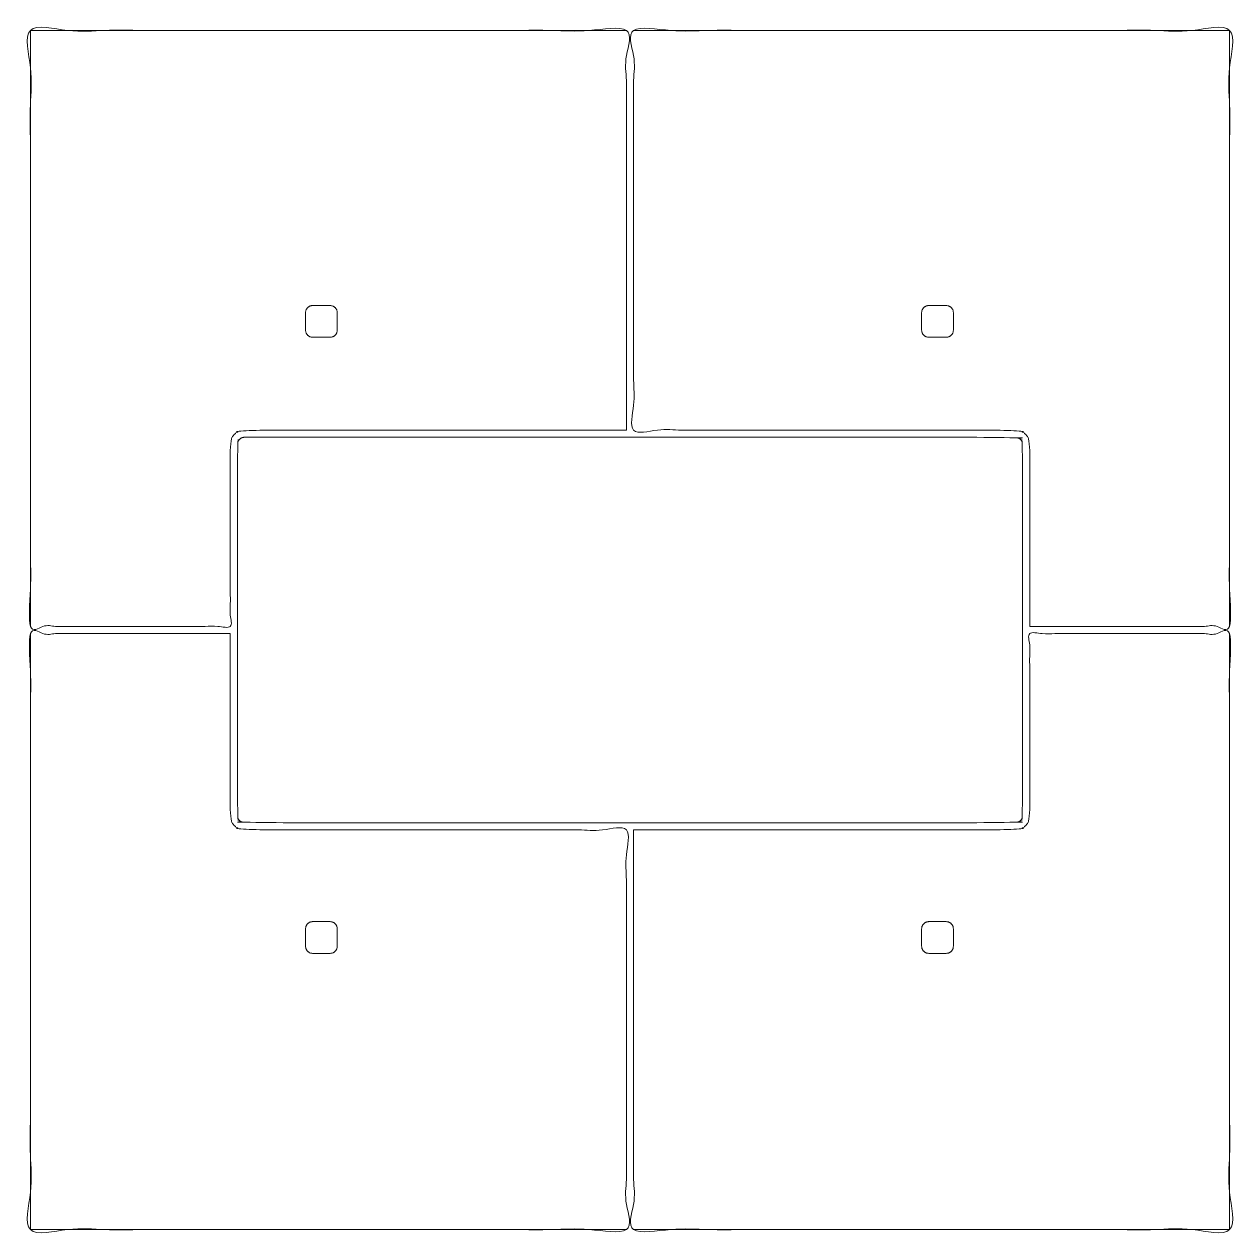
# Model space of a CAD drawing. Header units: millimetres. Extents: x 34.91 to 43.39, y 17.66 to 26.14.
import ezdxf

# ---------------------------------------------------------------- set-up
doc = ezdxf.new("R2010")
doc.units = ezdxf.units.MM
doc.header["$LTSCALE"] = 20
doc.layers.get('0').update_dxf_attribs({"lineweight": 5})

msp = doc.modelspace()

# ---------------------------------------------------------------- linework, layer by layer
at = {"color": 7, "lineweight": 15}
for p, q in [((39.125, 26.1), (34.95, 26.1)), ((34.95, 26.1), (34.95, 21.925)), ((43.35, 26.1), (39.175, 26.1)), ((43.35, 21.925), (43.35, 26.1)), ((34.95, 21.875), (34.95, 17.7)), ((43.35, 17.7), (43.35, 21.875)), ((34.95, 17.7), (39.125, 17.7)), ((39.175, 17.7), (43.35, 17.7))]:
    msp.add_line(p, q, dxfattribs=at)
for points, knots in [([(39.125, 23.3), (37.7875, 23.3), (36.4086, 23.3), (36.35, 23.2414), (36.35, 22.5625), (36.35, 21.925), (35.65, 21.925), (34.95, 21.925), (34.95, 24.0125), (34.95, 26.1), (37.0375, 26.1), (39.125, 26.1), (39.125, 24.7), (39.125, 23.3)], [0, 0, 0, 0.160509, 0.16548, 0.170451, 0.246956, 0.246956, 0.330961, 0.330961, 0.581475, 0.581475, 0.83199, 0.83199, 1, 1, 1]), ([(41.95, 21.925), (42.65, 21.925), (43.35, 21.925), (43.35, 24.0125), (43.35, 26.1), (41.2625, 26.1), (39.175, 26.1), (39.175, 24.7), (39.175, 23.3), (40.5125, 23.3), (41.8914, 23.3), (41.95, 23.2414), (41.95, 22.5625), (41.95, 21.925)], [0, 0, 0, 0.084005, 0.084005, 0.33452, 0.33452, 0.585034, 0.585034, 0.753044, 0.753044, 0.913554, 0.918525, 0.923495, 1, 1, 1]), ([(36.9271, 24.1729), (36.9881, 24.1729), (37.0699, 24.1729), (37.0991, 24.1436), (37.0991, 24.0619), (37.0991, 23.9801), (37.0699, 23.9509), (36.9881, 23.9509), (36.9064, 23.9509), (36.8771, 23.9801), (36.8771, 24.0619), (36.8771, 24.1436), (36.9064, 24.1729), (36.9271, 24.1729)], [0, 0, 0, 0.148895, 0.199447, 0.25, 0.398895, 0.449447, 0.5, 0.648895, 0.699447, 0.75, 0.898895, 0.949447, 1, 1, 1]), ([(41.2431, 24.1729), (41.3041, 24.1729), (41.3859, 24.1729), (41.4151, 24.1436), (41.4151, 24.0619), (41.4151, 23.9801), (41.3859, 23.9509), (41.3041, 23.9509), (41.2224, 23.9509), (41.1931, 23.9801), (41.1931, 24.0619), (41.1931, 24.1436), (41.2224, 24.1729), (41.2431, 24.1729)], [0, 0, 0, 0.148895, 0.199447, 0.25, 0.398895, 0.449447, 0.5, 0.648895, 0.699447, 0.75, 0.898895, 0.949447, 1, 1, 1]), ([(36.45, 23.25), (39.15, 23.25), (41.8707, 23.25), (41.9, 23.2207), (41.9, 21.9), (41.9, 20.5793), (41.8707, 20.55), (39.15, 20.55), (36.4293, 20.55), (36.4, 20.5793), (36.4, 21.9), (36.4, 23.2207), (36.4293, 23.25), (36.45, 23.25)], [0, 0, 0, 0.330652, 0.333188, 0.335725, 0.494927, 0.497464, 0.5, 0.830652, 0.833188, 0.835725, 0.994927, 0.997464, 1, 1, 1]), ([(36.35, 21.875), (35.65, 21.875), (34.95, 21.875), (34.95, 19.7875), (34.95, 17.7), (37.0375, 17.7), (39.125, 17.7), (39.125, 19.1), (39.125, 20.5), (37.7875, 20.5), (36.4086, 20.5), (36.35, 20.5586), (36.35, 21.2375), (36.35, 21.875)], [0, 0, 0, 0.084005, 0.084005, 0.33452, 0.33452, 0.585034, 0.585034, 0.753044, 0.753044, 0.913554, 0.918525, 0.923495, 1, 1, 1]), ([(39.175, 20.5), (40.5125, 20.5), (41.8914, 20.5), (41.95, 20.5586), (41.95, 21.2375), (41.95, 21.875), (42.65, 21.875), (43.35, 21.875), (43.35, 19.7875), (43.35, 17.7), (41.2625, 17.7), (39.175, 17.7), (39.175, 19.1), (39.175, 20.5)], [0, 0, 0, 0.160509, 0.16548, 0.170451, 0.246956, 0.246956, 0.330961, 0.330961, 0.581475, 0.581475, 0.83199, 0.83199, 1, 1, 1]), ([(36.9271, 19.8569), (36.9881, 19.8569), (37.0699, 19.8569), (37.0991, 19.8276), (37.0991, 19.7459), (37.0991, 19.6641), (37.0699, 19.6349), (36.9881, 19.6349), (36.9064, 19.6349), (36.8771, 19.6641), (36.8771, 19.7459), (36.8771, 19.8276), (36.9064, 19.8569), (36.9271, 19.8569)], [0, 0, 0, 0.148895, 0.199447, 0.25, 0.398895, 0.449447, 0.5, 0.648895, 0.699447, 0.75, 0.898895, 0.949447, 1, 1, 1]), ([(41.2431, 19.8569), (41.3041, 19.8569), (41.3859, 19.8569), (41.4151, 19.8276), (41.4151, 19.7459), (41.4151, 19.6641), (41.3859, 19.6349), (41.3041, 19.6349), (41.2224, 19.6349), (41.1931, 19.6641), (41.1931, 19.7459), (41.1931, 19.8276), (41.2224, 19.8569), (41.2431, 19.8569)], [0, 0, 0, 0.148895, 0.199447, 0.25, 0.398895, 0.449447, 0.5, 0.648895, 0.699447, 0.75, 0.898895, 0.949447, 1, 1, 1])]:
    msp.add_open_spline(points, degree=2, knots=knots, dxfattribs=at)

doc.saveas('drawing.dxf')
